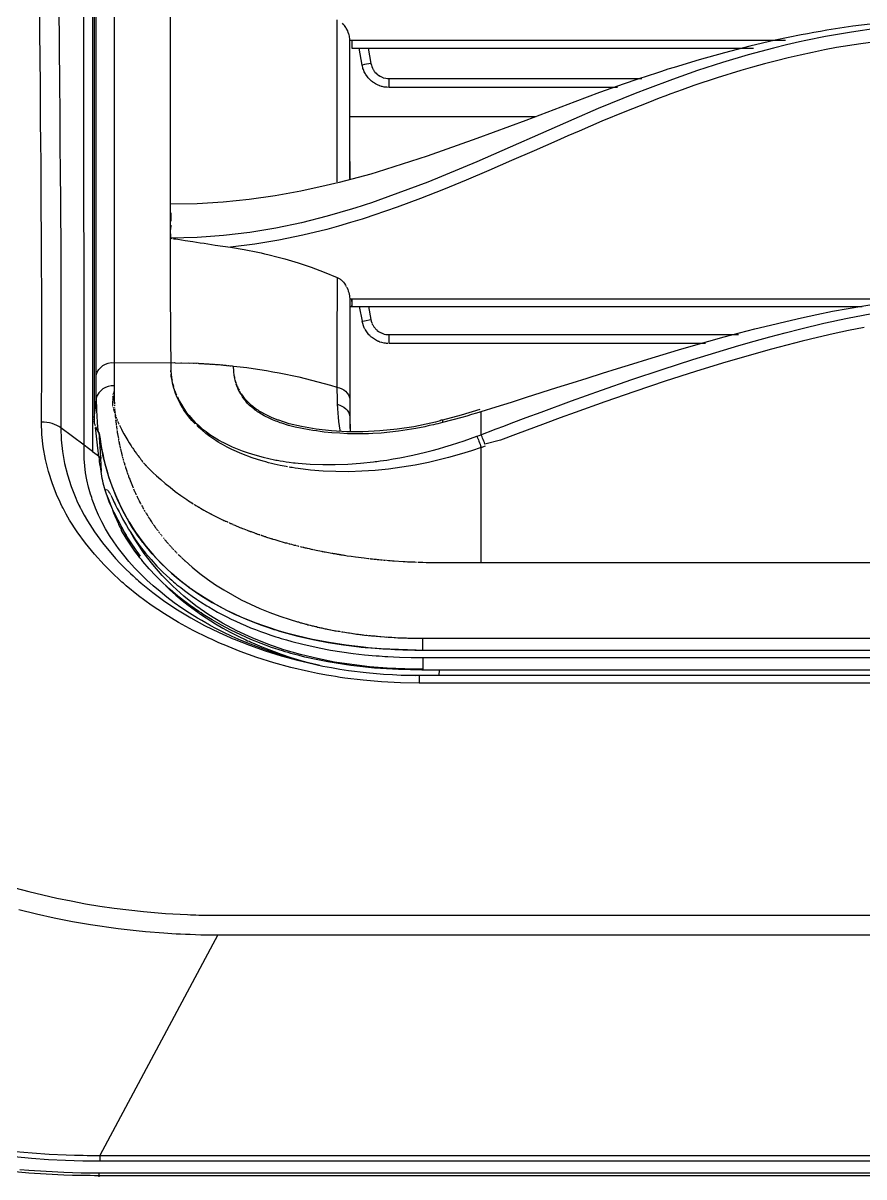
# Model space of a CAD drawing. Header units: millimetres. Extents: x 1291 to 5660, y 748 to 2981.
# Drawn here: x 1334.5 to 1380.9, y 2420.5 to 2484 of the extents above; entities that cross this region are included whole.
import ezdxf

# ---------------------------------------------------------------- set-up
doc = ezdxf.new("R2010")
doc.units = ezdxf.units.MM

msp = doc.modelspace()

# ---------------------------------------------------------------- linework, layer by layer
for p, q in [((1339.469, 2463.479), (1339.459, 2462.963)), ((1340.268, 2459.281), (1340.31, 2459.163))]:
    msp.add_line(p, q)
for points in [[(1337.886, 2535.618), (1337.881, 2510.879), (1337.886, 2508.213), (1337.886, 2505.408), (1338.118, 2505.202), (1338.356, 2504.996), (1338.356, 2460.431), (1338.124, 2460.607), (1337.886, 2460.782), (1336.608, 2461.731), (1336.628, 2461.081), (1336.695, 2460.431), (1336.809, 2459.782), (1336.969, 2459.142), (1337.175, 2458.503), (1337.427, 2457.864), (1337.494, 2457.709), (1337.572, 2457.549)], [(1338.438, 2535.298), (1338.438, 2462.081), (1338.443, 2462.102)], [(1338.453, 2462.308), (1338.51, 2462.839), (1338.562, 2463.365), (1338.562, 2464.649), (1338.557, 2470.718), (1338.557, 2492.941), (1338.546, 2497.963), (1338.551, 2532.926), (1338.557, 2533.297), (1338.557, 2534.169), (1338.876, 2534.819)], [(1342.635, 2528.018), (1342.64, 2477.307), (1342.645, 2477.225), (1342.645, 2469.315), (1342.64, 2469.222), (1342.676, 2464.845), (1342.687, 2464.721), (1342.718, 2464.484), (1342.738, 2464.365)], [(1350.823, 2448.66), (1350.436, 2448.748), (1350.39, 2448.758), (1349.823, 2448.902), (1349.256, 2449.062), (1349.111, 2449.103), (1348.833, 2449.186), (1348.694, 2449.232), (1348.415, 2449.32), (1348.142, 2449.413), (1347.595, 2449.609), (1347.059, 2449.815), (1346.549, 2450.026), (1346.054, 2450.248), (1345.564, 2450.485), (1345.079, 2450.727), (1344.961, 2450.795), (1344.842, 2450.856), (1344.785, 2450.887), (1344.723, 2450.918), (1344.667, 2450.954), (1344.61, 2450.985), (1344.378, 2451.119), (1344.151, 2451.253), (1343.708, 2451.527), (1343.28, 2451.81), (1342.862, 2452.104), (1342.46, 2452.403), (1342.078, 2452.713), (1341.707, 2453.027), (1341.351, 2453.352), (1341.006, 2453.687), (1340.676, 2454.027), (1340.366, 2454.378), (1340.073, 2454.729), (1339.794, 2455.09), (1339.536, 2455.45), (1339.299, 2455.811), (1339.077, 2456.183), (1338.871, 2456.554), (1338.691, 2456.935), (1338.521, 2457.312), (1338.448, 2457.508), (1338.376, 2457.699), (1338.34, 2457.797), (1338.309, 2457.894), (1338.273, 2457.987), (1338.242, 2458.085), (1338.134, 2458.477), (1338.041, 2458.869), (1337.974, 2459.256), (1337.922, 2459.648), (1337.891, 2460.039), (1337.886, 2460.426), (1337.886, 2471.759), (1337.881, 2473.27), (1337.881, 2500.623)], [(2290.818, 2447.665), (1356.361, 2447.665), (1355.329, 2447.685), (1354.298, 2447.737), (1353.282, 2447.83), (1352.267, 2447.953), (1352.009, 2447.99), (1351.756, 2448.031), (1351.509, 2448.072), (1351.256, 2448.113), (1350.761, 2448.206), (1350.266, 2448.309), (1349.297, 2448.541), (1348.348, 2448.799), (1347.415, 2449.093), (1346.502, 2449.418), (1346.054, 2449.593), (1345.61, 2449.779), (1345.497, 2449.825), (1345.28, 2449.918), (1345.167, 2449.97), (1344.95, 2450.067), (1344.739, 2450.165), (1343.898, 2450.578), (1343.094, 2451.021), (1342.326, 2451.485), (1341.588, 2451.975), (1340.887, 2452.491), (1340.217, 2453.037), (1340.134, 2453.104), (1340.057, 2453.177), (1339.975, 2453.244), (1339.897, 2453.316), (1339.743, 2453.455), (1339.588, 2453.599), (1339.289, 2453.888), (1339, 2454.182), (1338.459, 2454.775), (1337.959, 2455.389), (1337.505, 2456.012), (1337.092, 2456.657), (1336.907, 2456.982), (1336.731, 2457.312), (1336.685, 2457.394), (1336.602, 2457.559), (1336.566, 2457.647), (1336.489, 2457.812), (1336.412, 2457.982), (1336.144, 2458.652), (1335.927, 2459.328), (1335.762, 2460.003), (1335.638, 2460.684), (1335.566, 2461.375), (1335.545, 2462.061), (1335.551, 2465.278), (1335.551, 2468.444), (1335.54, 2471.568), (1335.525, 2474.636), (1335.515, 2476.157), (1335.504, 2477.658), (1335.494, 2478.411), (1335.484, 2479.896), (1335.478, 2480.633), (1335.447, 2483.551), (1335.422, 2486.408)], [(1336.484, 2486.047), (1336.51, 2483.19), (1336.535, 2480.277), (1336.546, 2479.54), (1336.551, 2478.803), (1336.556, 2478.06), (1336.561, 2477.312), (1336.572, 2475.807), (1336.582, 2474.291), (1336.602, 2471.223), (1336.613, 2468.109), (1336.613, 2464.943), (1336.608, 2461.731), (1336.499, 2461.808), (1336.381, 2461.87), (1336.252, 2461.927), (1336.123, 2461.973), (1335.984, 2462.014), (1335.839, 2462.04), (1335.695, 2462.055), (1335.545, 2462.061)], [(1351.839, 2475.302), (1351.839, 2480.117), (1351.844, 2481.499), (1351.844, 2484.222)], [(1381.657, 2483.758), (1380.208, 2483.551), (1378.764, 2483.299), (1378.408, 2483.232), (1378.047, 2483.159), (1377.692, 2483.087), (1377.331, 2483.01), (1376.619, 2482.845), (1375.907, 2482.67), (1374.5, 2482.293), (1373.097, 2481.876), (1371.71, 2481.427), (1370.329, 2480.942), (1368.957, 2480.427), (1368.276, 2480.159), (1367.601, 2479.885), (1366.245, 2479.328), (1364.899, 2478.756), (1359.537, 2476.405), (1356.835, 2475.286), (1354.087, 2474.265), (1353.741, 2474.147), (1353.391, 2474.033), (1353.221, 2473.976), (1352.87, 2473.863), (1352.695, 2473.811), (1351.993, 2473.6), (1351.292, 2473.399), (1349.879, 2473.043), (1348.456, 2472.744), (1347.023, 2472.507), (1345.579, 2472.337), (1344.852, 2472.275), (1344.125, 2472.234), (1343.393, 2472.203), (1342.656, 2472.198)], [(1381.713, 2484.041), (1380.28, 2483.866), (1378.852, 2483.644), (1378.491, 2483.587), (1378.135, 2483.526), (1377.779, 2483.458), (1377.423, 2483.397), (1376.717, 2483.257), (1376.005, 2483.103), (1374.598, 2482.778), (1373.201, 2482.412), (1371.808, 2482.02), (1370.427, 2481.602), (1370.081, 2481.499), (1369.736, 2481.381), (1369.39, 2481.267), (1369.045, 2481.159), (1368.364, 2480.927), (1367.678, 2480.69), (1366.312, 2480.21), (1364.956, 2479.705), (1362.244, 2478.684), (1359.537, 2477.678), (1356.804, 2476.704), (1354.046, 2475.827), (1353.7, 2475.724), (1353.35, 2475.626), (1352.648, 2475.441), (1351.952, 2475.255), (1351.246, 2475.09), (1349.838, 2474.786), (1348.42, 2474.528), (1346.997, 2474.327), (1345.564, 2474.177), (1344.12, 2474.085), (1342.671, 2474.059)], [(1352.545, 2475.477), (1352.55, 2483.098), (1352.54, 2483.185), (1352.525, 2483.268), (1352.519, 2483.314), (1352.499, 2483.397), (1352.483, 2483.438), (1352.457, 2483.526), (1352.427, 2483.608), (1352.349, 2483.763), (1352.329, 2483.794), (1352.251, 2483.902), (1352.195, 2483.969), (1352.133, 2484.031)], [(1382.069, 2483.087), (1380.723, 2482.907), (1379.383, 2482.69), (1378.712, 2482.566), (1378.547, 2482.53), (1378.377, 2482.499), (1378.047, 2482.427), (1377.382, 2482.283), (1376.722, 2482.133), (1376.062, 2481.968), (1375.402, 2481.798), (1374.747, 2481.618), (1374.098, 2481.427), (1372.804, 2481.03), (1371.514, 2480.597), (1370.875, 2480.37), (1370.236, 2480.138), (1369.916, 2480.019), (1369.602, 2479.901), (1369.282, 2479.777), (1368.967, 2479.653), (1367.704, 2479.148), (1366.446, 2478.632), (1365.822, 2478.364), (1365.193, 2478.096), (1364.569, 2477.828), (1363.95, 2477.555), (1362.703, 2477.008), (1361.46, 2476.462), (1360.212, 2475.92), (1358.959, 2475.389), (1357.701, 2474.874), (1356.438, 2474.373), (1355.159, 2473.899), (1353.875, 2473.456), (1353.71, 2473.404), (1353.551, 2473.352), (1353.386, 2473.296), (1353.226, 2473.244), (1352.576, 2473.048), (1351.921, 2472.858), (1351.266, 2472.677), (1349.952, 2472.357), (1348.632, 2472.079), (1347.301, 2471.857), (1345.961, 2471.692)], [(1352.545, 2483.056), (1352.561, 2483.077), (1352.581, 2483.098)], [(1352.55, 2483.098), (1376.562, 2483.098)], [(1352.653, 2483.098), (1352.653, 2482.659), (1374.799, 2482.659)], [(1354.221, 2480.571), (1354.19, 2480.587), (1354.071, 2480.633), (1353.953, 2480.69), (1353.896, 2480.726), (1353.844, 2480.762), (1353.819, 2480.782), (1353.788, 2480.798), (1353.741, 2480.844), (1353.643, 2480.937), (1353.556, 2481.03), (1353.514, 2481.076), (1353.473, 2481.128), (1353.453, 2481.159), (1353.422, 2481.21), (1353.401, 2481.241), (1353.339, 2481.36), (1353.293, 2481.479), (1353.267, 2481.546), (1353.252, 2481.602), (1353.236, 2481.664), (1353.221, 2481.731), (1353.05, 2482.659)], [(1353.556, 2482.659), (1353.705, 2481.809), (1353.731, 2481.726), (1353.752, 2481.644), (1353.788, 2481.561), (1353.829, 2481.484), (1353.839, 2481.468), (1353.86, 2481.427), (1353.875, 2481.411), (1353.906, 2481.375), (1353.927, 2481.339), (1353.989, 2481.277), (1354.056, 2481.216), (1354.071, 2481.205), (1354.087, 2481.19), (1354.283, 2481.076), (1354.355, 2481.045), (1354.386, 2481.035), (1354.401, 2481.03), (1354.525, 2480.999), (1354.613, 2480.989), (1354.7, 2480.984), (1368.653, 2480.984)], [(1353.705, 2481.809), (1353.36, 2481.752), (1353.215, 2481.731)], [(1354.107, 2481.179), (1354.128, 2481.164), (1354.164, 2481.138), (1354.2, 2481.118)], [(1367.297, 2480.494), (1354.706, 2480.494), (1354.577, 2480.504), (1354.443, 2480.514), (1354.381, 2480.525), (1354.319, 2480.54), (1354.288, 2480.55), (1354.252, 2480.561)], [(1354.7, 2480.984), (1354.7, 2480.494)], [(1362.816, 2478.875), (1352.55, 2478.875)], [(1352.545, 2476.405), (1352.55, 2477.493)], [(1352.55, 2476.41), (1352.54, 2475.456)], [(1342.671, 2473.59), (1342.666, 2473.126)], [(1342.666, 2472.899), (1342.661, 2472.662)], [(1342.661, 2472.43), (1342.656, 2472.192), (1342.671, 2472.192), (1342.676, 2472.187)], [(1342.697, 2472.187), (1342.723, 2472.182), (1342.749, 2472.182)], [(1342.8, 2472.172), (1342.847, 2472.161), (1342.95, 2472.146), (1343.053, 2472.136), (1343.259, 2472.1), (1343.465, 2472.069), (1343.883, 2472.007), (1344.295, 2471.94), (1344.502, 2471.914), (1344.713, 2471.878), (1344.919, 2471.847), (1345.126, 2471.811), (1345.543, 2471.749), (1345.961, 2471.692), (1346.719, 2471.563), (1347.466, 2471.419), (1347.657, 2471.378), (1347.843, 2471.331), (1348.028, 2471.29), (1348.585, 2471.151), (1348.956, 2471.048), (1349.689, 2470.826), (1350.411, 2470.589), (1351.127, 2470.321), (1351.839, 2470.027), (1351.921, 2469.991), (1351.999, 2469.944), (1352.035, 2469.913), (1352.071, 2469.888), (1352.086, 2469.872), (1352.102, 2469.862), (1352.117, 2469.841), (1352.138, 2469.821), (1352.195, 2469.759), (1352.251, 2469.686), (1352.303, 2469.609), (1352.349, 2469.532)], [(1351.839, 2470.032), (1351.839, 2468.537), (1351.834, 2467.789), (1351.834, 2463.747), (1351.839, 2463.504), (1351.844, 2463.272), (1351.849, 2463.035), (1351.859, 2462.798), (1351.875, 2462.556), (1351.895, 2462.324), (1351.921, 2462.086), (1351.952, 2461.854), (1351.993, 2461.617), (1352.004, 2461.555)], [(1352.37, 2469.491), (1352.38, 2469.475), (1352.39, 2469.454), (1352.406, 2469.408), (1352.427, 2469.372), (1352.452, 2469.279), (1352.483, 2469.197), (1352.504, 2469.114), (1352.519, 2469.016), (1352.53, 2468.975), (1352.545, 2468.836)], [(1383.595, 2468.831), (1352.545, 2468.831), (1352.54, 2462.004), (1352.545, 2461.875), (1352.555, 2461.524)], [(1352.555, 2468.423), (1352.581, 2468.434), (1380.801, 2468.434)], [(1352.643, 2468.831), (1352.648, 2468.547), (1352.633, 2468.434)], [(1352.653, 2468.831), (1352.653, 2468.434)], [(1353.066, 2468.434), (1353.215, 2467.624)], [(1353.571, 2468.434), (1353.71, 2467.701), (1353.726, 2467.614), (1353.757, 2467.531)], [(1380.899, 2467.268), (1380.043, 2467.098), (1379.187, 2466.913), (1378.336, 2466.717), (1377.49, 2466.515), (1376.645, 2466.299), (1375.799, 2466.072), (1374.954, 2465.84), (1374.113, 2465.603), (1373.273, 2465.355), (1372.85, 2465.226), (1371.597, 2464.84), (1369.926, 2464.304), (1368.266, 2463.747), (1366.611, 2463.169), (1364.961, 2462.581), (1364.136, 2462.282), (1363.311, 2461.978), (1361.671, 2461.37), (1360.852, 2461.06), (1359.996, 2460.844), (1359.965, 2460.926), (1359.929, 2461.014), (1359.898, 2461.091), (1359.867, 2461.169), (1359.841, 2461.241), (1359.81, 2461.308), (1359.789, 2461.37), (1359.789, 2462.633), (1360.62, 2462.891), (1361.455, 2463.159), (1362.29, 2463.422), (1363.961, 2463.958), (1364.796, 2464.216), (1365.637, 2464.484), (1366.467, 2464.747), (1367.302, 2465.015), (1368.142, 2465.273), (1368.978, 2465.531), (1369.818, 2465.778), (1370.664, 2466.031), (1371.499, 2466.268), (1372.345, 2466.515), (1373.185, 2466.748), (1374.031, 2466.969), (1374.881, 2467.191), (1375.737, 2467.402), (1376.583, 2467.603), (1377.439, 2467.805), (1378.295, 2467.99), (1379.161, 2468.165), (1380.017, 2468.32), (1380.883, 2468.47), (1381.749, 2468.609)], [(1352.545, 2468.16), (1352.54, 2467.825)], [(1353.215, 2467.619), (1353.36, 2467.64), (1353.71, 2467.701)], [(1359.547, 2461.277), (1359.666, 2461.323), (1360.614, 2461.679), (1361.027, 2461.839), (1361.445, 2461.994), (1362.27, 2462.303), (1363.1, 2462.612), (1364.76, 2463.221), (1365.595, 2463.52), (1366.425, 2463.819), (1368.096, 2464.396), (1369.772, 2464.958), (1370.612, 2465.237), (1371.458, 2465.505), (1371.881, 2465.634), (1372.298, 2465.768), (1372.721, 2465.897), (1373.149, 2466.021), (1373.995, 2466.273), (1374.845, 2466.515), (1375.696, 2466.748), (1376.547, 2466.974), (1377.403, 2467.191), (1378.687, 2467.5), (1379.115, 2467.593), (1379.548, 2467.691), (1379.976, 2467.779), (1380.842, 2467.949), (1381.708, 2468.109)], [(1354.639, 2466.381), (1354.572, 2466.387), (1354.51, 2466.397), (1354.443, 2466.407), (1354.314, 2466.433), (1354.19, 2466.469), (1354.159, 2466.49), (1354.128, 2466.5), (1354.097, 2466.51), (1354.071, 2466.521), (1354.009, 2466.552), (1353.953, 2466.583), (1353.844, 2466.655), (1353.736, 2466.732), (1353.71, 2466.758), (1353.69, 2466.773), (1353.664, 2466.804), (1353.638, 2466.82), (1353.597, 2466.866), (1353.551, 2466.923), (1353.473, 2467.026), (1353.401, 2467.134), (1353.386, 2467.16), (1353.37, 2467.191), (1353.355, 2467.217), (1353.339, 2467.248), (1353.313, 2467.31), (1353.288, 2467.366), (1353.252, 2467.495), (1353.221, 2467.624)], [(1353.772, 2467.49), (1353.783, 2467.449), (1353.793, 2467.433), (1353.808, 2467.413), (1353.829, 2467.371), (1353.875, 2467.299), (1353.932, 2467.232), (1353.958, 2467.196), (1353.989, 2467.165)], [(1354.004, 2467.15), (1354.025, 2467.134), (1354.051, 2467.108), (1354.128, 2467.052), (1354.2, 2467.005), (1354.319, 2466.949), (1354.355, 2466.933), (1354.437, 2466.907), (1354.53, 2466.887), (1354.566, 2466.882), (1354.613, 2466.876), (1373.974, 2466.876)], [(1354.242, 2466.985), (1354.278, 2466.969)], [(1372.149, 2466.381), (1354.706, 2466.381), (1354.706, 2466.876)], [(1343.218, 2465.33), (1343.264, 2465.319)], [(1343.651, 2465.319), (1343.697, 2465.309)], [(1343.914, 2465.309), (1343.955, 2465.304)], [(1344.043, 2465.304), (1344.089, 2465.299)], [(1344.61, 2465.273), (1344.651, 2465.263)], [(1344.826, 2465.257), (1344.873, 2465.257)], [(1344.914, 2465.252), (1344.955, 2465.252), (1345.002, 2465.247)], [(1345.043, 2465.242), (1345.089, 2465.242)], [(1345.306, 2465.221), (1345.352, 2465.221)], [(1345.832, 2465.175), (1345.873, 2465.17)], [(1345.92, 2465.165), (1345.961, 2465.165), (1346.002, 2465.159)], [(1346.172, 2464.603), (1346.141, 2464.871), (1346.136, 2465.144)], [(1342.676, 2464.829), (1342.671, 2464.891)], [(1342.79, 2464.102), (1342.738, 2464.34), (1342.697, 2464.587), (1342.687, 2464.706)], [(1346.188, 2464.536), (1346.183, 2464.561), (1346.183, 2464.572), (1346.177, 2464.582)], [(1346.533, 2463.577), (1346.363, 2463.922), (1346.317, 2464.087), (1346.291, 2464.149), (1346.27, 2464.226), (1346.244, 2464.304), (1346.229, 2464.371), (1346.208, 2464.448), (1346.193, 2464.525), (1346.183, 2464.603)], [(1346.26, 2464.216), (1346.219, 2464.36), (1346.203, 2464.443), (1346.198, 2464.484), (1346.188, 2464.525)], [(1352.545, 2464.731), (1352.54, 2463.344)], [(1339.541, 2464.051), (1339.552, 2464.03)], [(1339.552, 2463.855), (1339.541, 2463.845)], [(1339.547, 2464.046), (1339.557, 2463.179), (1339.567, 2463.051)], [(1342.857, 2463.865), (1342.821, 2463.984), (1342.764, 2464.247)], [(1342.795, 2464.128), (1342.826, 2464.015)], [(1344.012, 2461.963), (1343.836, 2462.148), (1343.671, 2462.349), (1343.517, 2462.55), (1343.445, 2462.648), (1343.378, 2462.757), (1343.311, 2462.86), (1343.187, 2463.076), (1343.13, 2463.185), (1343.079, 2463.298), (1343.027, 2463.406), (1342.934, 2463.633), (1342.893, 2463.752), (1342.862, 2463.896)], [(1346.332, 2463.994), (1346.28, 2464.139)], [(1346.348, 2464.015), (1346.373, 2463.937), (1346.409, 2463.876), (1346.44, 2463.809)], [(1346.461, 2463.711), (1346.394, 2463.845)], [(1339.438, 2463.288), (1339.433, 2463.277)], [(1339.469, 2463.453), (1339.459, 2463.432)], [(1339.485, 2463.551), (1339.48, 2463.546)], [(1339.505, 2463.628), (1339.495, 2463.618), (1339.49, 2463.597)], [(1339.516, 2463.69), (1339.505, 2463.68), (1339.505, 2463.654)], [(1339.526, 2463.762), (1339.521, 2463.747)], [(1339.547, 2463.509), (1339.552, 2463.479)], [(1339.552, 2463.344), (1339.557, 2463.314)], [(1342.898, 2463.783), (1342.939, 2463.669), (1342.986, 2463.561)], [(1343.032, 2463.448), (1343.14, 2463.231), (1343.254, 2463.02), (1343.388, 2462.813), (1343.527, 2462.612), (1343.682, 2462.416), (1343.847, 2462.226), (1343.888, 2462.179), (1344.022, 2462.04)], [(1359.753, 2462.623), (1359.722, 2462.612), (1359.686, 2462.602), (1359.655, 2462.592), (1359.588, 2462.566), (1359.521, 2462.55), (1359.253, 2462.468), (1358.99, 2462.391), (1358.722, 2462.308), (1357.65, 2462.03), (1357.402, 2461.968), (1357.278, 2461.942), (1357.16, 2461.911), (1356.912, 2461.86), (1356.67, 2461.803), (1356.185, 2461.71), (1355.701, 2461.627), (1355.221, 2461.555), (1354.747, 2461.499), (1354.272, 2461.452), (1353.803, 2461.426), (1353.566, 2461.416), (1353.453, 2461.406), (1352.875, 2461.406), (1352.421, 2461.416), (1351.983, 2461.437), (1351.55, 2461.468), (1351.127, 2461.509), (1351.019, 2461.524), (1350.916, 2461.535), (1350.71, 2461.566), (1350.503, 2461.591), (1350.302, 2461.627), (1349.91, 2461.7), (1349.529, 2461.782), (1349.158, 2461.875), (1348.797, 2461.988), (1348.709, 2462.019), (1348.627, 2462.05), (1348.539, 2462.081), (1348.456, 2462.112), (1348.286, 2462.179), (1348.126, 2462.251), (1347.817, 2462.406), (1347.528, 2462.576), (1347.456, 2462.623), (1347.389, 2462.669), (1347.327, 2462.715), (1347.26, 2462.767), (1347.136, 2462.87), (1347.018, 2462.973), (1346.904, 2463.082), (1346.801, 2463.2), (1346.755, 2463.257), (1346.703, 2463.324), (1346.657, 2463.386), (1346.616, 2463.448), (1346.476, 2463.742)], [(1346.559, 2463.613), (1346.641, 2463.489), (1346.688, 2463.422), (1346.739, 2463.365), (1346.786, 2463.308), (1346.837, 2463.247), (1347.064, 2463.03), (1347.188, 2462.927), (1347.322, 2462.824), (1347.389, 2462.777), (1347.461, 2462.731), (1347.497, 2462.71), (1347.533, 2462.685), (1347.606, 2462.643), (1347.91, 2462.473), (1348.24, 2462.318), (1348.57, 2462.179)], [(1339.433, 2463.102), (1339.438, 2463.092)], [(1339.438, 2463.066), (1339.443, 2463.056)], [(1339.459, 2462.953), (1339.469, 2462.942)], [(1339.485, 2462.87), (1339.49, 2462.86)], [(1339.49, 2462.844), (1339.495, 2462.834)], [(1339.505, 2462.808), (1339.505, 2462.788), (1339.516, 2462.772), (1339.588, 2462.659), (1339.593, 2462.628)], [(1339.521, 2462.726), (1339.526, 2462.705), (1339.531, 2462.695), (1339.536, 2462.679)], [(1339.536, 2462.669), (1339.541, 2462.659), (1339.552, 2462.648)], [(1339.562, 2463.149), (1339.562, 2463.082)], [(1339.562, 2462.597), (1339.567, 2462.576), (1339.572, 2462.566)], [(1339.567, 2462.984), (1339.567, 2462.953)], [(1339.567, 2462.886), (1339.578, 2462.855)], [(1339.578, 2462.788), (1339.583, 2462.757)], [(1339.593, 2462.597), (1339.598, 2462.561)], [(1359.717, 2462.752), (1358.681, 2462.437), (1357.645, 2462.164), (1357.578, 2462.153), (1357.516, 2462.133), (1357.258, 2462.061), (1357.005, 2462.004), (1356.077, 2461.803), (1355.159, 2461.664), (1354.19, 2461.571), (1353.252, 2461.519), (1352.37, 2461.524), (1351.529, 2461.581), (1350.684, 2461.674), (1349.874, 2461.813), (1349.204, 2461.957), (1348.621, 2462.164), (1348.601, 2462.169), (1348.585, 2462.179)], [(1351.849, 2463.035), (1351.983, 2462.989), (1352.107, 2462.937), (1352.22, 2462.87), (1352.318, 2462.793), (1352.401, 2462.705), (1352.463, 2462.602), (1352.509, 2462.504), (1352.54, 2462.391)], [(1338.438, 2462.071), (1338.448, 2462.035), (1338.453, 2461.999), (1338.469, 2461.968), (1338.479, 2461.932), (1338.505, 2461.86)], [(1338.443, 2462.184), (1338.453, 2462.205)], [(1339.598, 2462.53), (1339.603, 2462.499)], [(1339.598, 2462.473), (1339.603, 2462.468), (1339.608, 2462.447), (1339.614, 2462.432), (1339.619, 2462.422)], [(1339.603, 2462.499), (1339.608, 2462.375), (1339.624, 2462.246)], [(1339.603, 2462.432), (1339.608, 2462.401)], [(1339.614, 2462.339), (1339.619, 2462.308)], [(1339.619, 2462.406), (1339.629, 2462.385)], [(1339.629, 2462.184), (1339.655, 2461.968), (1339.655, 2461.942), (1339.66, 2461.906)], [(1339.634, 2462.153), (1339.634, 2462.128), (1339.639, 2462.092)], [(1339.645, 2462.061), (1339.645, 2462.035), (1339.65, 2461.999)], [(1339.65, 2462.329), (1339.66, 2462.308), (1339.67, 2462.277)], [(1339.675, 2462.272), (1339.675, 2462.262), (1339.681, 2462.257)], [(1339.696, 2462.205), (1339.701, 2462.2)], [(1339.701, 2462.195), (1339.706, 2462.19), (1339.706, 2462.184), (1339.712, 2462.174), (1339.722, 2462.143)], [(1339.743, 2462.097), (1339.748, 2462.092)], [(1339.748, 2462.081), (1339.753, 2462.081), (1339.753, 2462.071), (1339.804, 2461.968)], [(1339.804, 2461.963), (1339.81, 2461.957)], [(1339.81, 2461.952), (1339.815, 2461.947), (1339.815, 2461.937)], [(1343.934, 2462.133), (1343.976, 2462.086)], [(1344.022, 2462.04), (1344.208, 2461.865), (1344.409, 2461.689), (1344.615, 2461.53), (1344.832, 2461.37), (1345.058, 2461.22), (1345.296, 2461.076), (1345.358, 2461.045), (1345.481, 2460.973), (1345.543, 2460.942), (1345.796, 2460.813), (1346.059, 2460.694), (1346.327, 2460.576), (1346.6, 2460.473), (1346.884, 2460.375), (1347.167, 2460.282), (1347.765, 2460.117), (1348.384, 2459.983), (1348.467, 2459.967), (1348.544, 2459.952), (1348.627, 2459.936), (1348.704, 2459.921), (1348.869, 2459.895), (1349.029, 2459.874), (1349.194, 2459.849), (1349.441, 2459.818), (1349.524, 2459.813), (1349.689, 2459.792), (1350.364, 2459.74), (1351.045, 2459.715), (1351.736, 2459.715), (1352.432, 2459.74), (1353.138, 2459.792), (1353.855, 2459.869), (1353.942, 2459.88), (1354.035, 2459.89), (1354.123, 2459.905), (1354.216, 2459.916), (1354.577, 2459.967), (1354.938, 2460.029), (1355.293, 2460.091), (1356.01, 2460.235), (1356.722, 2460.405), (1357.077, 2460.493), (1357.433, 2460.591), (1357.789, 2460.694), (1358.14, 2460.803), (1358.846, 2461.029), (1359.547, 2461.282), (1359.573, 2461.22), (1359.599, 2461.153), (1359.63, 2461.081), (1359.655, 2461.004), (1359.692, 2460.921), (1359.722, 2460.839), (1359.753, 2460.751), (1359.789, 2460.663), (1359.248, 2460.478), (1359.068, 2460.421), (1358.702, 2460.308), (1357.98, 2460.101), (1357.614, 2460.008), (1357.248, 2459.921), (1356.881, 2459.838), (1356.149, 2459.689), (1355.417, 2459.57), (1355.046, 2459.513), (1354.68, 2459.467), (1354.494, 2459.446), (1354.309, 2459.431), (1354.123, 2459.41), (1353.937, 2459.395), (1353.205, 2459.348), (1352.483, 2459.323), (1351.772, 2459.328), (1351.065, 2459.359), (1350.374, 2459.416), (1349.699, 2459.498), (1349.529, 2459.519), (1349.359, 2459.55), (1349.276, 2459.56), (1349.194, 2459.575)], [(1352.54, 2462.355), (1352.555, 2461.545)], [(1357.645, 2462.153), (1357.645, 2462.025)], [(1338.531, 2461.787), (1338.562, 2461.72), (1338.665, 2461.499), (1338.691, 2461.463), (1338.727, 2461.426), (1338.768, 2461.127), (1338.814, 2460.828), (1338.871, 2460.529), (1338.933, 2460.235), (1338.959, 2460.086), (1339, 2459.936), (1339.036, 2459.792), (1339.072, 2459.642), (1339.155, 2459.354), (1339.242, 2459.06), (1339.438, 2458.487), (1339.67, 2457.915), (1339.933, 2457.353), (1340.227, 2456.801), (1340.258, 2456.729), (1340.305, 2456.662), (1340.341, 2456.595), (1340.387, 2456.523), (1340.552, 2456.255), (1340.727, 2455.987), (1340.918, 2455.719), (1341.315, 2455.203), (1341.743, 2454.698), (1341.97, 2454.45), (1342.212, 2454.203), (1342.46, 2453.966), (1342.718, 2453.728), (1342.986, 2453.496), (1343.259, 2453.269), (1343.336, 2453.213), (1343.481, 2453.099), (1343.553, 2453.048), (1343.692, 2452.934), (1343.852, 2452.826), (1344.156, 2452.615), (1344.466, 2452.408), (1344.961, 2452.114), (1345.131, 2452.017), (1345.471, 2451.831), (1345.822, 2451.656), (1346.177, 2451.48), (1346.538, 2451.32), (1346.91, 2451.161), (1347.286, 2451.011), (1347.667, 2450.867), (1348.059, 2450.733), (1348.157, 2450.697), (1348.26, 2450.666), (1348.358, 2450.635), (1348.462, 2450.604), (1348.657, 2450.542), (1348.859, 2450.48), (1349.266, 2450.367), (1349.668, 2450.263), (1350.503, 2450.073), (1351.344, 2449.913), (1352.195, 2449.779), (1353.056, 2449.676), (1353.169, 2449.66), (1353.386, 2449.64), (1353.489, 2449.629), (1353.71, 2449.609), (1353.932, 2449.593), (1354.37, 2449.562), (1354.809, 2449.536), (1355.025, 2449.526), (1355.247, 2449.516), (1355.458, 2449.511), (1356.123, 2449.495), (2290.813, 2449.495)], [(1338.598, 2461.648), (1338.629, 2461.571)], [(1338.711, 2461.504), (1338.773, 2460.421), (1338.83, 2459.333)], [(1340.97, 2455.652), (1340.856, 2455.796), (1340.763, 2455.94), (1340.562, 2456.234), (1340.377, 2456.533), (1340.207, 2456.832), (1340.047, 2457.131), (1339.892, 2457.436), (1339.743, 2457.74), (1339.614, 2458.044), (1339.376, 2458.663), (1339.273, 2458.972), (1339.083, 2459.601), (1338.923, 2460.235), (1338.897, 2460.395), (1338.866, 2460.555), (1338.83, 2460.715), (1338.809, 2460.875), (1338.758, 2461.194), (1338.737, 2461.359), (1338.732, 2461.395), (1338.727, 2461.437), (1338.722, 2461.457), (1338.722, 2461.478)], [(1339.665, 2461.875), (1339.67, 2461.849)], [(1339.675, 2461.823), (1339.675, 2461.787), (1339.696, 2461.664)], [(1339.681, 2461.756), (1339.691, 2461.731)], [(1339.701, 2461.638), (1339.701, 2461.602)], [(1339.706, 2461.571), (1339.712, 2461.545), (1339.717, 2461.519), (1339.722, 2461.483), (1339.779, 2461.153)], [(1339.727, 2461.452), (1339.732, 2461.426)], [(1339.743, 2461.359), (1339.753, 2461.308), (1339.758, 2461.272)], [(1339.84, 2461.885), (1339.861, 2461.849), (1339.877, 2461.808), (1339.913, 2461.736), (1339.949, 2461.669), (1340.016, 2461.545), (1340.078, 2461.416), (1340.294, 2461.045), (1340.372, 2460.921), (1340.449, 2460.803), (1340.49, 2460.741), (1340.526, 2460.679), (1340.573, 2460.617), (1340.614, 2460.56), (1340.696, 2460.436), (1340.784, 2460.318), (1340.805, 2460.287), (1340.83, 2460.256)], [(1339.959, 2461.653), (1339.964, 2461.638)], [(1339.975, 2461.622), (1339.98, 2461.607), (1339.995, 2461.576)], [(1349.111, 2459.591), (1349.029, 2459.606), (1348.704, 2459.668), (1348.379, 2459.74), (1348.219, 2459.782), (1348.064, 2459.818), (1347.91, 2459.859), (1347.755, 2459.905), (1347.451, 2459.993), (1347.157, 2460.091), (1346.585, 2460.308), (1346.043, 2460.545), (1345.78, 2460.674), (1345.528, 2460.813), (1345.404, 2460.885), (1345.285, 2460.957), (1345.162, 2461.035), (1345.048, 2461.107), (1344.821, 2461.267), (1344.605, 2461.432), (1344.393, 2461.602), (1344.197, 2461.777), (1344.105, 2461.87)], [(1339.763, 2461.241), (1339.768, 2461.215)], [(1339.784, 2461.122), (1339.789, 2461.096), (1339.794, 2461.06), (1339.799, 2461.04)], [(1339.804, 2461.004), (1339.81, 2460.973), (1339.82, 2460.947), (1339.825, 2460.921), (1339.83, 2460.885), (1339.856, 2460.766)], [(1339.835, 2460.854), (1339.84, 2460.828), (1339.851, 2460.797)], [(1339.861, 2460.735), (1339.866, 2460.71), (1339.877, 2460.679), (1339.882, 2460.653), (1339.887, 2460.617)], [(1359.789, 2454.311), (1359.789, 2460.663), (1360.027, 2460.756)], [(1338.356, 2460.431), (1338.603, 2460.246), (1338.851, 2460.065)], [(1339.892, 2460.591), (1339.902, 2460.56), (1339.908, 2460.534), (1339.913, 2460.503), (1339.923, 2460.478), (1339.928, 2460.442), (1339.933, 2460.416), (1339.949, 2460.385), (1339.949, 2460.359), (1339.959, 2460.328), (1339.964, 2460.302), (1339.969, 2460.277), (1339.98, 2460.241)], [(1339.985, 2460.21), (1339.995, 2460.184), (1340, 2460.153)], [(1340.011, 2460.127), (1340.016, 2460.101), (1340.026, 2460.065), (1340.031, 2460.045)], [(1340.841, 2460.241), (1340.846, 2460.235), (1340.851, 2460.225), (1340.861, 2460.21), (1340.872, 2460.199), (1340.923, 2460.132), (1340.975, 2460.065), (1341.001, 2460.029), (1341.026, 2459.988), (1341.042, 2459.972), (1341.057, 2459.952), (1341.062, 2459.941), (1341.068, 2459.931), (1341.078, 2459.921), (1341.083, 2459.916), (1341.083, 2459.911), (1341.109, 2459.874), (1341.13, 2459.849)], [(1340.042, 2460.008), (1340.047, 2459.983), (1340.057, 2459.952)], [(1340.062, 2459.926), (1340.078, 2459.895)], [(1340.083, 2459.869), (1340.088, 2459.843), (1340.098, 2459.813), (1340.109, 2459.787), (1340.114, 2459.761), (1340.124, 2459.725), (1340.129, 2459.694), (1340.14, 2459.668)], [(1340.16, 2459.611), (1340.165, 2459.586), (1340.176, 2459.555), (1340.196, 2459.503)], [(1340.207, 2459.472), (1340.212, 2459.446), (1340.222, 2459.421), (1340.232, 2459.385), (1340.243, 2459.364), (1340.248, 2459.333), (1340.258, 2459.302)], [(1341.145, 2459.833), (1341.15, 2459.823)], [(1341.16, 2459.813), (1341.171, 2459.802), (1341.181, 2459.792), (1341.202, 2459.766), (1341.485, 2459.477), (1341.676, 2459.287), (1341.887, 2459.091), (1342.114, 2458.884), (1342.362, 2458.678), (1342.63, 2458.462), (1342.919, 2458.24), (1343.228, 2458.013), (1343.558, 2457.786), (1343.646, 2457.724), (1343.733, 2457.668), (1343.78, 2457.642), (1343.909, 2457.559)], [(1341.264, 2459.704), (1341.305, 2459.658)], [(1340.279, 2459.245), (1340.289, 2459.22), (1340.299, 2459.199)], [(1340.32, 2459.142), (1340.335, 2459.106), (1340.335, 2459.08), (1340.346, 2459.06), (1340.366, 2459.003), (1340.382, 2458.957), (1340.403, 2458.905), (1340.423, 2458.859), (1340.439, 2458.812), (1340.464, 2458.766), (1340.48, 2458.709), (1340.598, 2458.426)], [(1339.067, 2458.322), (1339.077, 2458.333)], [(1339.083, 2458.333), (1339.088, 2458.338), (1339.098, 2458.338), (1339.108, 2458.343)], [(1339.134, 2458.343), (1339.165, 2458.328), (1339.175, 2458.317)], [(1339.196, 2458.291), (1339.217, 2458.271), (1339.227, 2458.25), (1339.263, 2458.194), (1339.304, 2458.132), (1339.325, 2458.096), (1339.34, 2458.059)], [(1340.5, 2458.663), (1340.516, 2458.611)], [(1340.537, 2458.565), (1340.557, 2458.518)], [(1340.619, 2458.379), (1340.64, 2458.322)], [(1340.64, 2458.322), (1340.707, 2458.183), (1340.727, 2458.137), (1340.748, 2458.085), (1340.774, 2458.039)], [(1340.66, 2458.276), (1340.686, 2458.23)], [(1337.572, 2457.549), (1337.685, 2457.312), (1337.726, 2457.234), (1337.897, 2456.92), (1338.072, 2456.611), (1338.464, 2456.002), (1338.897, 2455.409), (1339.629, 2454.538), (1339.887, 2454.265), (1340.16, 2453.991), (1340.444, 2453.718), (1340.588, 2453.579), (1340.738, 2453.445), (1340.81, 2453.378), (1340.887, 2453.316), (1341.042, 2453.182), (1341.676, 2452.666), (1342.346, 2452.176), (1343.042, 2451.712), (1343.775, 2451.274), (1344.538, 2450.856), (1345.337, 2450.465), (1345.538, 2450.372), (1345.95, 2450.186), (1346.059, 2450.14), (1346.162, 2450.098), (1346.585, 2449.923), (1347.013, 2449.758), (1347.879, 2449.454), (1348.761, 2449.175), (1349.663, 2448.928), (1350.586, 2448.711), (1351.05, 2448.613), (1351.524, 2448.526), (1351.999, 2448.443), (1352.236, 2448.407), (1352.478, 2448.371), (1353.442, 2448.253), (1354.407, 2448.17), (1354.896, 2448.139), (1355.381, 2448.118), (1355.629, 2448.108), (1355.871, 2448.103), (2290.999, 2448.098)], [(1337.608, 2457.472), (1337.649, 2457.389)], [(1339.356, 2458.023), (1339.382, 2457.987), (1339.418, 2457.91), (1339.5, 2457.745), (1339.629, 2457.482), (1339.717, 2457.296), (1339.815, 2457.111), (1339.908, 2456.925), (1340.011, 2456.734), (1340.062, 2456.642), (1340.119, 2456.544), (1340.165, 2456.451), (1340.227, 2456.353), (1340.341, 2456.162), (1340.459, 2455.971), (1340.712, 2455.585), (1340.98, 2455.208), (1341.274, 2454.837), (1341.583, 2454.476), (1341.908, 2454.12), (1342.259, 2453.77), (1342.439, 2453.599), (1342.625, 2453.429), (1342.723, 2453.347), (1342.821, 2453.259), (1342.919, 2453.177), (1343.011, 2453.094), (1343.223, 2452.934), (1343.429, 2452.774), (1343.641, 2452.615), (1343.857, 2452.46), (1344.079, 2452.305), (1344.301, 2452.156), (1344.656, 2451.939), (1344.77, 2451.867), (1345.254, 2451.589), (1345.755, 2451.326), (1346.007, 2451.197), (1346.265, 2451.078), (1346.528, 2450.96), (1346.796, 2450.841), (1347.064, 2450.727), (1347.337, 2450.619), (1347.616, 2450.516), (1347.894, 2450.418), (1348.178, 2450.32), (1348.462, 2450.227), (1348.611, 2450.181), (1348.755, 2450.135), (1348.905, 2450.093), (1349.049, 2450.052), (1349.348, 2449.97), (1349.946, 2449.815), (1350.859, 2449.614), (1351.473, 2449.495), (1352.102, 2449.397), (1352.731, 2449.31), (1353.36, 2449.237), (1353.999, 2449.181), (1354.159, 2449.17), (1354.319, 2449.155), (1354.474, 2449.145), (1354.639, 2449.139), (1354.953, 2449.119), (1355.278, 2449.108), (1355.917, 2449.088), (1356.562, 2449.083), (2290.37, 2449.083)], [(1339.541, 2457.657), (1339.588, 2457.57)], [(1340.794, 2457.992), (1340.815, 2457.946), (1340.841, 2457.9), (1340.908, 2457.76), (1340.934, 2457.714), (1340.954, 2457.668), (1341.006, 2457.575), (1341.026, 2457.534)], [(1340.861, 2457.853), (1340.887, 2457.807)], [(1341.052, 2457.487), (1341.078, 2457.441), (1341.109, 2457.394), (1341.13, 2457.348), (1341.155, 2457.302), (1341.176, 2457.265)], [(1343.852, 2457.595), (1343.857, 2457.59)], [(1343.862, 2457.59), (1343.862, 2457.585), (1343.867, 2457.585), (1343.873, 2457.58), (1343.893, 2457.57)], [(1343.96, 2457.528), (1343.965, 2457.523)], [(1343.971, 2457.518), (1343.976, 2457.518), (1343.981, 2457.513), (1343.991, 2457.508), (1344.001, 2457.503), (1344.053, 2457.467), (1344.13, 2457.42)], [(1340.031, 2456.105), (1340.052, 2456.08), (1340.067, 2456.049), (1340.134, 2455.93), (1340.207, 2455.817), (1340.274, 2455.698), (1340.346, 2455.585), (1340.655, 2455.12), (1340.98, 2454.667), (1340.186, 2455.847), (1339.541, 2457.069), (1339.464, 2457.25), (1339.382, 2457.436)], [(1339.449, 2457.209), (1339.516, 2457.054), (1339.578, 2456.894), (1339.65, 2456.729), (1339.691, 2456.647), (1339.727, 2456.564), (1339.763, 2456.492), (1339.794, 2456.41), (1339.871, 2456.25), (1339.954, 2456.095)], [(1341.207, 2457.219), (1341.227, 2457.173), (1341.258, 2457.126)], [(1341.284, 2457.08), (1341.31, 2457.033), (1341.336, 2456.997), (1341.367, 2456.951), (1341.387, 2456.904), (1341.403, 2456.884), (1341.413, 2456.868)], [(1341.429, 2456.843), (1341.444, 2456.822), (1341.454, 2456.801), (1341.465, 2456.786), (1341.48, 2456.76), (1341.496, 2456.74), (1341.506, 2456.719), (1341.521, 2456.703), (1341.532, 2456.678), (1341.614, 2456.554), (1341.63, 2456.538), (1341.64, 2456.513)], [(1344.141, 2457.415), (1344.146, 2457.41), (1344.151, 2457.41), (1344.156, 2457.405), (1344.166, 2457.399), (1344.182, 2457.389), (1344.203, 2457.374), (1344.228, 2457.363), (1344.275, 2457.332), (1344.316, 2457.307), (1344.409, 2457.255), (1344.491, 2457.204), (1344.615, 2457.137)], [(1344.533, 2457.183), (1344.574, 2457.157)], [(1344.636, 2457.126), (1344.651, 2457.116), (1344.966, 2456.951), (1345.002, 2456.93), (1345.126, 2456.868), (1345.296, 2456.781), (1345.492, 2456.693), (1345.543, 2456.667), (1345.6, 2456.642), (1345.605, 2456.642), (1345.61, 2456.636)], [(1344.806, 2457.033), (1344.888, 2456.992)], [(1339.938, 2456.26), (1339.949, 2456.26)], [(1339.944, 2456.214), (1339.938, 2456.224)], [(1356.557, 2448.402), (1355.897, 2448.412), (1355.231, 2448.428), (1354.901, 2448.443), (1354.572, 2448.464), (1354.407, 2448.469), (1354.242, 2448.485), (1353.912, 2448.505), (1352.607, 2448.644), (1351.323, 2448.84), (1350.689, 2448.969), (1350.065, 2449.108), (1349.751, 2449.186), (1349.441, 2449.268), (1349.292, 2449.31), (1349.137, 2449.356), (1348.982, 2449.397), (1348.833, 2449.444), (1348.229, 2449.64), (1347.647, 2449.851), (1347.08, 2450.083), (1346.528, 2450.325), (1345.987, 2450.588), (1345.466, 2450.862), (1344.955, 2451.155), (1344.46, 2451.46), (1344.342, 2451.542), (1344.218, 2451.619), (1343.744, 2451.949), (1343.517, 2452.12), (1343.068, 2452.47), (1342.645, 2452.831), (1342.238, 2453.202), (1341.851, 2453.584), (1341.48, 2453.976), (1341.135, 2454.383), (1341.047, 2454.481), (1340.965, 2454.584), (1340.887, 2454.693), (1340.805, 2454.796), (1340.65, 2455.007), (1340.5, 2455.218), (1340.217, 2455.652), (1339.954, 2456.085), (1339.944, 2456.214)], [(1339.949, 2456.255), (1339.954, 2456.25), (1339.959, 2456.245)], [(1339.969, 2456.224), (1339.975, 2456.208), (1339.985, 2456.193), (1339.995, 2456.183), (1340, 2456.167)], [(1341.557, 2456.636), (1341.573, 2456.621), (1341.588, 2456.595), (1341.599, 2456.575)], [(1341.655, 2456.492), (1341.666, 2456.471), (1341.681, 2456.456)], [(1341.707, 2456.415), (1341.722, 2456.399), (1341.738, 2456.373), (1341.753, 2456.353), (1341.764, 2456.332), (1341.779, 2456.317), (1341.795, 2456.291), (1341.81, 2456.281), (1341.82, 2456.255), (1341.851, 2456.214), (1341.862, 2456.198)], [(1345.626, 2456.631), (1345.636, 2456.626), (1345.651, 2456.621), (1345.677, 2456.605), (1345.698, 2456.6), (1345.76, 2456.569), (1345.791, 2456.559), (1345.796, 2456.554), (1345.801, 2456.554)], [(1345.822, 2456.544), (1345.827, 2456.538)], [(1345.889, 2456.513), (1345.899, 2456.507), (1345.904, 2456.502), (1345.914, 2456.502), (1345.92, 2456.497)], [(1345.94, 2456.492), (1345.94, 2456.487)], [(1345.945, 2456.487), (1345.956, 2456.482), (1345.971, 2456.477), (1346.002, 2456.461), (1346.038, 2456.446), (1346.09, 2456.425), (1346.1, 2456.415), (1346.115, 2456.41), (1346.126, 2456.404)], [(1346.141, 2456.399), (1346.193, 2456.379), (1346.244, 2456.353), (1346.44, 2456.27), (1346.482, 2456.255), (1346.528, 2456.234), (1346.549, 2456.229), (1346.59, 2456.208), (1346.616, 2456.198), (1346.698, 2456.167), (1346.786, 2456.131), (1346.873, 2456.1), (1346.956, 2456.069), (1346.982, 2456.059), (1347.002, 2456.049), (1347.023, 2456.043), (1347.049, 2456.033), (1347.095, 2456.018), (1347.142, 2456.002), (1347.245, 2455.966), (1347.353, 2455.925), (1347.379, 2455.915), (1347.405, 2455.909), (1347.42, 2455.904), (1347.435, 2455.899), (1347.441, 2455.894)], [(1339.949, 2456.157), (1339.944, 2456.183)], [(1356.562, 2449.083), (1356.562, 2448.443), (1355.582, 2448.459), (1354.602, 2448.5), (1353.628, 2448.577), (1352.659, 2448.691), (1351.7, 2448.835), (1350.751, 2449.021), (1349.818, 2449.243), (1348.905, 2449.511), (1348.013, 2449.815), (1347.152, 2450.16), (1346.317, 2450.547), (1345.523, 2450.975), (1344.77, 2451.439), (1344.058, 2451.934), (1343.393, 2452.465), (1342.774, 2453.017), (1342.202, 2453.599), (1341.681, 2454.203), (1341.202, 2454.821), (1340.774, 2455.45), (1340.609, 2455.708), (1340.459, 2455.971)], [(1343.718, 2452.924), (1343.635, 2452.981), (1343.47, 2453.104), (1343.321, 2453.223), (1343.011, 2453.476), (1342.718, 2453.728), (1342.434, 2453.986), (1342.161, 2454.254), (1341.65, 2454.796), (1341.186, 2455.363), (1341.13, 2455.43), (1340.97, 2455.652)], [(1341.078, 2455.507), (1341.021, 2455.574)], [(1341.882, 2456.177), (1341.893, 2456.157), (1341.908, 2456.141), (1341.924, 2456.116)], [(1341.934, 2456.095), (1341.949, 2456.074), (1341.965, 2456.059)], [(1341.996, 2456.023), (1342.011, 2455.997), (1342.027, 2455.976), (1342.037, 2455.966), (1342.052, 2455.94)], [(1342.099, 2455.884), (1342.114, 2455.863), (1342.13, 2455.847)], [(1342.161, 2455.801), (1342.176, 2455.791), (1342.192, 2455.765)], [(1342.269, 2455.672), (1342.284, 2455.652), (1342.3, 2455.636)], [(1342.331, 2455.595), (1342.346, 2455.579), (1342.362, 2455.554), (1342.377, 2455.543), (1342.398, 2455.518), (1342.408, 2455.497)], [(1347.451, 2455.894), (1347.456, 2455.889), (1347.466, 2455.889), (1347.518, 2455.868), (1347.554, 2455.858), (1347.585, 2455.847), (1347.606, 2455.837)], [(1347.637, 2455.832), (1347.637, 2455.827)], [(1347.657, 2455.822), (1347.662, 2455.817), (1347.678, 2455.817), (1347.688, 2455.811)], [(1347.698, 2455.806), (1347.714, 2455.801), (1347.74, 2455.796), (1347.765, 2455.786), (1347.807, 2455.77), (1347.843, 2455.76)], [(1347.853, 2455.755), (1347.869, 2455.75)], [(1347.874, 2455.75), (1347.874, 2455.744), (1347.889, 2455.744), (1347.91, 2455.734), (1347.941, 2455.724), (1348.008, 2455.703), (1348.085, 2455.677), (1348.132, 2455.662), (1348.183, 2455.646), (1348.209, 2455.636), (1348.235, 2455.631), (1348.266, 2455.621), (1348.276, 2455.615), (1348.291, 2455.61), (1348.405, 2455.579), (1348.518, 2455.543), (1348.982, 2455.409), (1349.044, 2455.394), (1349.101, 2455.378), (1349.132, 2455.373)], [(1342.424, 2455.481), (1342.439, 2455.461), (1342.455, 2455.45), (1342.47, 2455.425), (1342.527, 2455.368), (1342.537, 2455.347)], [(1342.568, 2455.311), (1342.589, 2455.296)], [(1342.604, 2455.275), (1342.62, 2455.255), (1342.671, 2455.203)], [(1342.687, 2455.182), (1342.702, 2455.167), (1342.733, 2455.126), (1342.754, 2455.11)], [(1342.769, 2455.09), (1342.821, 2455.038), (1342.836, 2455.017)], [(1342.872, 2454.981), (1342.888, 2454.966), (1342.903, 2454.945), (1342.924, 2454.935), (1342.939, 2454.909), (1342.96, 2454.899)], [(1349.163, 2455.363), (1349.173, 2455.358), (1349.189, 2455.358), (1349.204, 2455.353), (1349.219, 2455.347), (1349.328, 2455.322), (1349.41, 2455.301), (1349.477, 2455.28), (1349.524, 2455.27), (1349.539, 2455.27), (1349.539, 2455.265)], [(1349.555, 2455.265), (1349.586, 2455.255), (1349.611, 2455.249)], [(1349.637, 2455.244), (1349.642, 2455.239)], [(1349.663, 2455.239), (1349.668, 2455.234), (1349.678, 2455.229)], [(1349.699, 2455.229), (1349.704, 2455.224), (1349.725, 2455.224), (1349.735, 2455.218)], [(1349.74, 2455.218), (1349.745, 2455.213)], [(1349.802, 2455.203), (1349.864, 2455.188), (1349.962, 2455.162)], [(1349.967, 2455.162), (1349.977, 2455.157), (1349.988, 2455.157), (1350.003, 2455.151), (1350.019, 2455.146), (1350.081, 2455.136), (1350.137, 2455.12), (1350.194, 2455.11), (1350.302, 2455.084), (1350.405, 2455.059), (1350.529, 2455.033)], [(1350.457, 2455.048), (1350.503, 2455.038)], [(1350.555, 2455.028), (1350.576, 2455.023)], [(1350.601, 2455.017), (1350.787, 2454.976), (1350.885, 2454.961), (1350.978, 2454.94), (1351.127, 2454.909)], [(1351.003, 2454.935), (1351.024, 2454.93), (1351.076, 2454.919)], [(1342.975, 2454.873), (1342.991, 2454.863), (1343.011, 2454.837)], [(1343.079, 2454.77), (1343.099, 2454.749), (1343.115, 2454.734), (1343.13, 2454.713), (1343.151, 2454.698), (1343.171, 2454.687), (1343.187, 2454.662), (1343.202, 2454.651), (1343.223, 2454.631), (1343.238, 2454.61), (1343.259, 2454.595)], [(1343.274, 2454.574), (1343.3, 2454.558), (1343.311, 2454.538), (1343.331, 2454.522), (1343.352, 2454.512), (1343.367, 2454.486)], [(1343.388, 2454.476), (1343.403, 2454.455), (1343.429, 2454.435), (1343.439, 2454.419), (1343.46, 2454.404), (1343.852, 2454.053), (1344.264, 2453.718), (1344.687, 2453.403), (1345.131, 2453.094), (1345.59, 2452.805), (1346.064, 2452.532), (1346.554, 2452.264), (1347.059, 2452.017), (1347.585, 2451.784), (1348.126, 2451.568), (1348.683, 2451.362), (1349.256, 2451.171), (1349.426, 2451.124), (1349.488, 2451.104), (1349.539, 2451.083), (1349.653, 2451.052), (1349.709, 2451.042), (1349.823, 2451.001), (1349.885, 2450.985), (1349.941, 2450.97), (1350.003, 2450.954), (1350.055, 2450.939), (1350.117, 2450.923), (1350.173, 2450.913), (1350.23, 2450.892), (1350.287, 2450.877), (1350.349, 2450.867), (1350.405, 2450.856), (1350.462, 2450.836), (1350.524, 2450.82), (1350.581, 2450.81), (1350.648, 2450.795), (1350.699, 2450.784), (1350.761, 2450.764), (1350.936, 2450.727), (1350.998, 2450.712), (1351.055, 2450.697), (1351.117, 2450.691), (1351.179, 2450.671), (1351.235, 2450.66), (1351.297, 2450.645), (1351.663, 2450.578), (1351.725, 2450.562), (1351.782, 2450.552), (1352.03, 2450.516)], [(1351.127, 2454.909), (1351.174, 2454.904), (1351.282, 2454.883), (1351.452, 2454.852), (1351.633, 2454.821), (1351.72, 2454.806), (1351.777, 2454.796)], [(1351.576, 2454.832), (1351.602, 2454.827)], [(1351.792, 2454.796), (1351.792, 2454.79), (1351.823, 2454.79), (1351.828, 2454.785)], [(1351.849, 2454.785), (1351.859, 2454.78)], [(1351.88, 2454.78), (1351.932, 2454.77)], [(1351.942, 2454.77), (1351.947, 2454.765)], [(1351.963, 2454.765), (1351.978, 2454.76), (1351.993, 2454.76), (1352.024, 2454.754), (1352.05, 2454.749), (1352.097, 2454.744), (1352.138, 2454.734)], [(1352.153, 2454.734), (1352.169, 2454.729)], [(1352.195, 2454.729), (1352.195, 2454.723), (1352.22, 2454.723), (1352.251, 2454.718), (1352.401, 2454.693), (1352.612, 2454.662), (1352.849, 2454.631), (1353.334, 2454.569), (1353.571, 2454.538), (1353.602, 2454.538), (1353.618, 2454.533)], [(1353.659, 2454.533), (1353.69, 2454.528), (1353.793, 2454.517), (1353.881, 2454.507), (1353.953, 2454.502), (1353.984, 2454.497), (1354.015, 2454.497), (1354.02, 2454.491)], [(1354.051, 2454.491), (1354.066, 2454.486), (1354.149, 2454.481), (1354.257, 2454.471)], [(1354.272, 2454.471), (1354.288, 2454.466), (1354.319, 2454.466), (1354.35, 2454.461)], [(1354.376, 2454.461), (1354.427, 2454.455), (1354.468, 2454.45), (1354.51, 2454.45), (1354.515, 2454.445)], [(1354.556, 2454.445), (1354.592, 2454.44), (1354.669, 2454.435), (1354.762, 2454.424), (1354.932, 2454.414), (1354.963, 2454.409)], [(1354.814, 2454.424), (1354.876, 2454.419), (1354.901, 2454.414)], [(1354.994, 2454.409), (1355.479, 2454.378), (1355.603, 2454.368), (1355.721, 2454.363), (1355.83, 2454.357), (1355.922, 2454.352), (1356.118, 2454.347), (1356.221, 2454.342)], [(1355.675, 2454.368), (1355.69, 2454.363)], [(1356.031, 2454.352), (1356.036, 2454.347)], [(1356.299, 2454.342), (1356.304, 2454.337), (1356.572, 2454.332)], [(1356.402, 2454.337), (1356.484, 2454.332)], [(1356.572, 2454.332), (1356.753, 2454.326), (1356.948, 2454.321), (1357.15, 2454.321), (1357.351, 2454.316), (1358.872, 2454.316), (1358.908, 2454.311), (2287.812, 2454.311)], [(1342.377, 2453.043), (1342.625, 2452.805), (1342.95, 2452.517), (1343.29, 2452.233), (1343.635, 2451.96), (1344.362, 2451.434), (1345.136, 2450.939), (1345.538, 2450.707), (1345.95, 2450.48), (1346.378, 2450.263), (1346.812, 2450.052), (1346.899, 2450.011), (1346.987, 2449.975), (1347.013, 2449.959), (1347.033, 2449.954), (1347.059, 2449.944), (1347.08, 2449.933), (1347.126, 2449.913), (1347.172, 2449.892), (1347.693, 2449.67), (1348.219, 2449.464), (1348.75, 2449.268), (1349.297, 2449.083), (1349.849, 2448.918), (1350.405, 2448.763), (1350.823, 2448.655)], [(1342.707, 2452.733), (1342.785, 2452.661)], [(1356.196, 2449.495), (1355.716, 2449.505), (1355.231, 2449.516), (1354.752, 2449.542), (1354.262, 2449.567), (1354.025, 2449.588), (1353.783, 2449.603), (1353.545, 2449.624), (1353.422, 2449.64), (1353.303, 2449.65), (1352.344, 2449.758), (1351.406, 2449.902), (1350.478, 2450.078), (1349.565, 2450.289), (1349.116, 2450.408), (1348.673, 2450.537), (1348.451, 2450.604), (1348.235, 2450.676), (1348.013, 2450.748), (1347.796, 2450.82), (1347.374, 2450.975), (1346.961, 2451.14), (1346.554, 2451.31), (1346.157, 2451.491), (1345.765, 2451.681), (1345.388, 2451.877), (1345.017, 2452.078), (1344.661, 2452.295), (1344.311, 2452.511), (1343.965, 2452.744), (1343.883, 2452.8), (1343.8, 2452.862)], [(1349.312, 2451.161), (1349.369, 2451.135)], [(1350.818, 2450.753), (1350.88, 2450.738)], [(1351.421, 2450.624), (1351.478, 2450.609)], [(1351.906, 2450.532), (1351.968, 2450.526)], [(1352.091, 2450.506), (1352.153, 2450.49), (1352.463, 2450.439), (1352.53, 2450.434), (1352.839, 2450.387), (1352.906, 2450.377), (1352.968, 2450.377), (1353.03, 2450.361), (1353.097, 2450.351), (1353.159, 2450.351), (1353.355, 2450.32), (1353.545, 2450.305)], [(1352.715, 2450.403), (1352.777, 2450.397)], [(1353.226, 2450.341), (1353.288, 2450.33)], [(1353.417, 2450.315), (1353.484, 2450.31)], [(1353.545, 2450.305), (1353.741, 2450.284)], [(1353.612, 2450.294), (1353.674, 2450.294)], [(1353.741, 2450.284), (1353.803, 2450.274), (1353.87, 2450.269), (1353.932, 2450.269), (1354.195, 2450.238)], [(1353.999, 2450.258), (1354.061, 2450.258)], [(1354.195, 2450.238), (1354.257, 2450.238), (1354.458, 2450.222), (1354.654, 2450.212), (1354.721, 2450.202), (1354.788, 2450.196), (1354.855, 2450.196), (1354.989, 2450.186), (1355.056, 2450.186), (1355.19, 2450.176), (1355.391, 2450.176), (1355.458, 2450.165), (1355.665, 2450.165), (1355.732, 2450.155), (1356.35, 2450.15), (1356.417, 2450.145), (2291.411, 2450.165), (2291.447, 2450.171), (2291.777, 2450.181)], [(1354.525, 2450.222), (1354.587, 2450.212)], [(1355.938, 2450.155), (1356.005, 2450.15)], [(1356.557, 2450.145), (1356.557, 2449.495)], [(1350.895, 2448.644), (1350.735, 2448.681), (1350.617, 2448.706), (1350.545, 2448.722), (1350.503, 2448.732), (1350.493, 2448.737)], [(1356.118, 2448.103), (1356.175, 2448.098)], [(1356.361, 2448.098), (1356.361, 2447.665)], [(1356.51, 2448.407), (2290.56, 2448.402)], [(1357.464, 2448.098), (1357.48, 2448.402)], [(1334.071, 2436.393), (1334.834, 2436.187), (1335.607, 2436.002), (1336.386, 2435.826), (1337.175, 2435.666), (1337.964, 2435.517), (1338.758, 2435.388), (1339.552, 2435.269), (1340.356, 2435.171), (1341.166, 2435.084), (1341.97, 2435.012), (1342.377, 2434.981), (1342.785, 2434.955), (1343.599, 2434.914), (1343.749, 2434.909), (1344.058, 2434.898), (1344.208, 2434.893), (1344.517, 2434.883), (1344.667, 2434.883), (1344.816, 2434.878), (1499.618, 2434.878)], [(1334.287, 2435.197), (1335.262, 2434.96), (1336.242, 2434.738), (1337.247, 2434.542), (1338.252, 2434.367), (1338.758, 2434.29), (1339.258, 2434.218), (1339.763, 2434.151), (1340.268, 2434.089), (1340.769, 2434.037), (1341.274, 2433.986), (1342.284, 2433.903), (1342.506, 2433.893), (1342.728, 2433.877), (1342.97, 2433.862), (1343.213, 2433.852), (1343.476, 2433.841), (1343.744, 2433.831), (1344.321, 2433.81), (1346.626, 2433.805), (1347.956, 2433.8), (2299.212, 2433.8)], [(1345.265, 2433.8), (1342.016, 2427.721), (1338.763, 2421.647), (1338.763, 2421.327)], [(1344.522, 2433.81), (1344.569, 2433.805)], [(1344.857, 2433.805), (1344.904, 2433.8)], [(1334.112, 2421.869), (1335.035, 2421.786), (1335.963, 2421.724), (1336.896, 2421.678), (1337.36, 2421.662), (1337.83, 2421.652), (1338.062, 2421.647), (2309.102, 2421.647)], [(2308.401, 2421.327), (1338.763, 2421.327), (1337.814, 2421.338), (1336.865, 2421.369), (1335.922, 2421.41), (1334.983, 2421.477), (1334.05, 2421.559)], [(1333.885, 2420.781), (1334.834, 2420.693), (1335.793, 2420.631), (1336.767, 2420.58), (1337.247, 2420.564), (1337.737, 2420.554), (1337.974, 2420.549), (1338.227, 2420.549), (1338.469, 2420.544), (2308.462, 2420.544)], [(1334.354, 2420.879), (1334.834, 2420.837), (1335.798, 2420.77), (1336.767, 2420.724), (1337.737, 2420.693), (1338.706, 2420.688), (1338.706, 2420.461)], [(1338.706, 2420.688), (2308.457, 2420.688)]]:
    msp.add_lwpolyline(points)
for points in [[(1338.871, 2507.919), (1339.547, 2508.146), (1339.552, 2503.557), (1339.552, 2477.302), (1339.557, 2471.419), (1339.557, 2465.015), (1339.552, 2464.695), (1339.552, 2464.371), (1339.547, 2464.051, 0.360128), (1338.557, 2463.37), (1338.572, 2462.715), (1338.608, 2462.061), (1338.634, 2461.782), (1338.665, 2461.509)], [(1338.562, 2464.649, -0.373477), (1339.557, 2465.33), (1342.872, 2465.335), (1342.919, 2465.33), (1344.177, 2465.299), (1344.218, 2465.293), (1344.259, 2465.293), (1344.306, 2465.288), (1344.393, 2465.288), (1344.435, 2465.283), (1344.481, 2465.283), (1344.522, 2465.273), (1344.785, 2465.263)], [(1344.785, 2465.263), (1345.131, 2465.237), (1345.177, 2465.226), (1345.265, 2465.226), (1345.435, 2465.211), (1345.481, 2465.206), (1345.523, 2465.206), (1345.569, 2465.201), (1345.61, 2465.19), (1345.698, 2465.19), (1345.744, 2465.18), (1345.785, 2465.18), (1346.048, 2465.154), (1346.09, 2465.144), (1346.136, 2465.144, -0.04694), (1351.834, 2463.984), (1351.973, 2463.948), (1352.097, 2463.896), (1352.21, 2463.829), (1352.313, 2463.752), (1352.401, 2463.659), (1352.468, 2463.566), (1352.514, 2463.463), (1352.54, 2463.355)], [(1339.052, 2458.307, -0.04199), (1338.825, 2459.333), (1338.804, 2459.472), (1338.789, 2459.601), (1338.763, 2459.74), (1338.747, 2459.88), (1338.732, 2460.024), (1338.706, 2460.173), (1338.686, 2460.328), (1338.665, 2460.478), (1338.629, 2460.792), (1338.588, 2461.112), (1338.557, 2461.442), (1338.51, 2461.767)], [(1339.134, 2458.065), (1339.248, 2457.76), (1339.356, 2457.456, -0.019448), (1339.052, 2458.307), (1339.062, 2458.317)]]:
    msp.add_lwpolyline(points, format="xyb")

doc.saveas('drawing.dxf')
